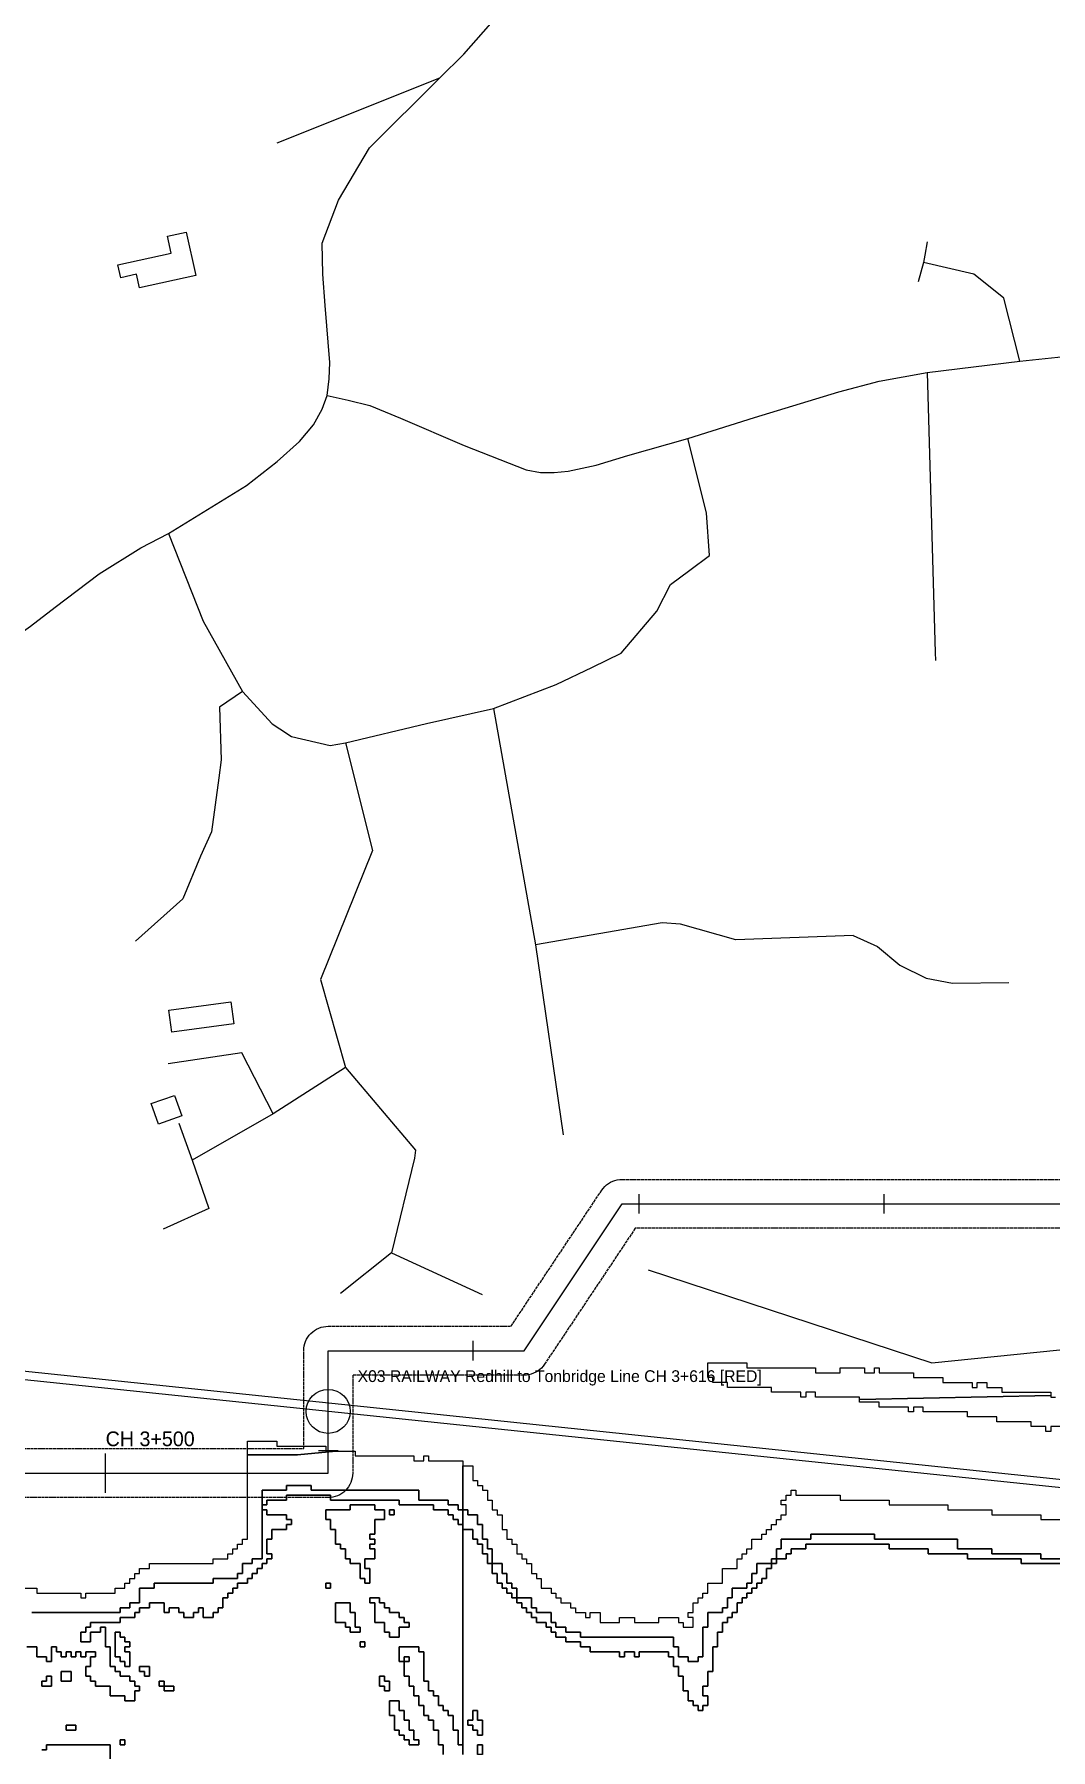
# Model space of a CAD drawing. Header units: metres. Extents: x 553506 to 563855, y 142925 to 150243.
# Drawn here: x 554825 to 555240, y 146012 to 146713 of the extents above; entities that cross this region are included whole.
import ezdxf

# ---------------------------------------------------------------- set-up
doc = ezdxf.new("R2010")
doc.units = ezdxf.units.M
doc.linetypes.add('DASHED', pattern=[1.524, 1.27, -0.254])
for name, color, linetype in [('C-BUILDINGS', 8, 'Continuous'), ('C-FLOOD_ZONE_3', 150, 'Continuous'), ('C-POWER_LINES', 6, 'Continuous'), ('C-RAILWAYS', 250, 'Continuous'), ('C-ROADS', 33, 'Continuous'), ('E-132KV-UGC-CHAINAGE', 7, 'Continuous'), ('E-132KV-UGC-CROSSINGS', 6, 'Continuous'), ('E-132KV-UGC-ROUTE', 1, 'Continuous'), ('E-132KV-UGC-SWATHE', 4, 'DASHED')]:
    doc.layers.add(name, color=color, linetype=linetype)

msp = doc.modelspace()

# ---------------------------------------------------------------- linework, layer by layer
at = {"layer": 'C-BUILDINGS'}
for points in [[(554879.3114, 146630.3346), (554887.0155, 146632.0137), (554890.8852, 146614.2899), (554867.9465, 146609.2914), (554866.7457, 146614.7976), (554860.2644, 146613.378), (554859.1279, 146618.608), (554880.8443, 146623.3248), (554879.3114, 146630.3346)], [(554881.1768, 146305.134), (554879.9628, 146314.09), (554905.2164, 146317.5), (554906.4301, 146308.5551), (554881.1768, 146305.134)], [(554885.1867, 146270.9318), (554875.6729, 146267.5622), (554872.7001, 146275.9421), (554882.2072, 146279.3003), (554885.1867, 146270.9318)]]:
    msp.add_lwpolyline(points, close=True, dxfattribs=at)
at = {"layer": 'C-FLOOD_ZONE_3'}
for points in [[(555116, 146170), (555116, 146168), (555144, 146168), (555144, 146166), (555154, 146166), (555154, 146168), (555164, 146168), (555164, 146166), (555168, 146166), (555168, 146168), (555170, 146168), (555170, 146166), (555184, 146166), (555184, 146164), (555196, 146164), (555196, 146162), (555208, 146162), (555208, 146160), (555210, 146160), (555210, 146162), (555212, 146162), (555214, 146162), (555214, 146160), (555220, 146160), (555220, 146158), (555240, 146158), (555240, 146156.7243), (555162.091, 146155.0857), (555162, 146155.0767), (555162, 146156), (555144, 146156), (555144, 146158), (555140, 146158), (555140, 146156), (555138, 146156), (555138, 146158), (555126, 146158), (555126, 146160), (555108, 146160), (555108, 146162), (555102, 146162), (555102, 146164), (555100, 146164), (555100, 146170), (555116, 146170)], [(554918, 146138), (554922, 146138), (554924, 146138), (554924, 146136), (554944, 146136), (554944, 146134), (554948.0547, 146134), (554932.4225, 146132.46), (554912, 146132.46), (554912, 146138), (554918, 146138)], [(554924, 146114.001), (554922, 146114.001), (554919.9994, 146114.0006), (554919.999, 146112.001), (554918, 146112.001), (554918, 146118), (554920, 146118), (554928, 146118), (554928, 146120), (554938, 146120), (554938, 146118), (554978, 146118), (554982, 146118), (554982, 146114), (554990, 146114), (554994, 146114), (554994, 146112), (554998, 146112), (554998, 146110), (555000, 146110), (555000, 146108), (555000, 146107.2199), (555000, 146104.001), (554998.001, 146104.001), (554998.0006, 146106.0006), (554996.001, 146106.001), (554996.0006, 146108.0006), (554994.001, 146108.001), (554994.0006, 146110.0006), (554992, 146110.001), (554988.001, 146110.001), (554988.0006, 146112.0006), (554986, 146112.001), (554974.001, 146112.001), (554974.0006, 146114.0006), (554950, 146114.001), (554946.001, 146114.001), (554946.0006, 146116.0006), (554944, 146116.001), (554940, 146116.001), (554938, 146116.001), (554934, 146116.001), (554932, 146116.001), (554927.9994, 146116.0006), (554927.999, 146114.001), (554924, 146114.001)], [(554948.0006, 146102.0006), (554948.001, 146100), (554948.001, 146098), (554948.001, 146096.001), (554950.0006, 146096.0006), (554950.001, 146094.001), (554952.0006, 146094.0006), (554952.001, 146092), (554952.001, 146090.001), (554954.0006, 146090.0006), (554954.001, 146088.001), (554956, 146088.001), (554958.0006, 146088.0006), (554958.001, 146084), (554958.001, 146082.001), (554960.0006, 146082.0006), (554960.001, 146080.001), (554961.999, 146080.001), (554961.999, 146085.999), (554959.9994, 146085.9994), (554959.9994, 146090.0006), (554962, 146090.001), (554963.999, 146090.001), (554963.999, 146093.999), (554961.9994, 146093.9994), (554961.9994, 146096.0006), (554963.999, 146096.001), (554963.999, 146097.999), (554961.9994, 146097.9994), (554961.9994, 146100.0006), (554963.999, 146100.001), (554963.9994, 146106.0006), (554967.999, 146106.001), (554967.999, 146109.999), (554963.9994, 146109.9994), (554963.999, 146111.999), (554954.001, 146111.999), (554954.0006, 146109.9994), (554948, 146109.999), (554944.001, 146109.999), (554944.001, 146106.001), (554946.0006, 146106.0006), (554946.001, 146102.001), (554948.0006, 146102.0006)], [(554952.001, 146092), (554952.0006, 146094.0006), (554950.001, 146094.001), (554950.0006, 146096.0006), (554948.001, 146096.001), (554948.001, 146098), (554948.001, 146100), (554948.0006, 146102.0006), (554946.001, 146102.001), (554946.0006, 146106.0006), (554944.001, 146106.001), (554944.001, 146109.999), (554948, 146109.999), (554954.0006, 146109.9994), (554954.001, 146111.999), (554963.999, 146111.999), (554963.9994, 146109.9994), (554967.999, 146109.999), (554967.999, 146106.001), (554963.9994, 146106.0006), (554963.999, 146100.001), (554961.9994, 146100.0006), (554961.9994, 146097.9994), (554963.999, 146097.999), (554963.999, 146096.001), (554961.9994, 146096.0006), (554961.9994, 146093.9994), (554963.999, 146093.999), (554963.999, 146090.001), (554962, 146090.001), (554959.9994, 146090.0006), (554959.9994, 146085.9994), (554961.999, 146085.999), (554961.999, 146080.001), (554960.001, 146080.001), (554960.0006, 146082.0006), (554958.001, 146082.001), (554958.001, 146084), (554958.0006, 146088.0006), (554956, 146088.001), (554954.001, 146088.001), (554954.0006, 146090.0006), (554952.001, 146090.001), (554952.001, 146092)], [(554970.001, 146109.999), (554970.001, 146108.001), (554971.999, 146108.001), (554971.999, 146109.999), (554970.001, 146109.999)], [(554970.001, 146109.999), (554971.999, 146109.999), (554971.999, 146108.001), (554970.001, 146108.001), (554970.001, 146109.999)], [(555008.001, 146094), (555008.0006, 146096.0006), (555006.001, 146096.001), (555006.0006, 146098.0006), (555004.001, 146098.001), (555004.001, 146100), (555004.0006, 146102.0006), (555002, 146102.001), (555000.001, 146102.001), (555000.0006, 146104.0006), (555000, 146107.2199), (555000, 146108), (555000, 146110), (555002, 146110), (555002, 146108), (555006, 146108), (555006, 146104), (555008, 146104), (555008, 146102), (555008, 146098), (555010, 146098), (555010, 146094), (555012, 146094), (555012, 146092), (555012.0005, 146088.0005), (555010.001, 146088.001), (555010.001, 146090), (555010.0006, 146092.0006), (555008.001, 146092.001), (555008.001, 146094)], [(555127.9995, 146090.0005), (555127.999, 146088.001), (555125.9995, 146088.0005), (555126, 146090), (555127.9995, 146090.0005)], [(555016.0006, 146080.0006), (555014.001, 146080.001), (555014.001, 146082), (555014.0006, 146084.0006), (555012.001, 146084.001), (555012.001, 146086), (555012.0005, 146088.0005), (555016, 146088), (555016, 146084), (555018, 146084), (555018, 146080), (555020, 146080), (555020, 146078), (555022, 146078), (555022.0005, 146074.0005), (555020.001, 146074.001), (555020.0006, 146076.0006), (555018.001, 146076.001), (555018.0006, 146078.0006), (555016.001, 146078.001), (555016.0006, 146080.0006)], [(555100, 146068), (555102, 146068), (555106, 146068), (555106, 146070), (555108, 146070), (555108, 146072), (555108, 146074), (555110, 146074), (555110, 146078), (555112, 146078), (555116, 146078), (555116, 146080), (555118, 146080), (555118, 146084), (555120, 146084), (555120, 146088), (555125.9995, 146088.0005), (555125.999, 146086.001), (555123.9994, 146086.0006), (555123.999, 146084), (555123.999, 146082.001), (555121.9994, 146082.0006), (555121.999, 146080.001), (555119.9994, 146080.0006), (555119.999, 146078.001), (555117.9994, 146078.0006), (555117.999, 146076.001), (555115.9994, 146076.0006), (555115.999, 146074.001), (555113.9994, 146074.0006), (555113.999, 146072.001), (555111.9994, 146072.0006), (555111.999, 146070), (555111.999, 146068.001), (555109.9994, 146068.0006), (555109.999, 146066.001), (555107.9994, 146066.0006), (555107.999, 146064.001), (555105.9994, 146064.0006), (555105.999, 146062), (555105.999, 146060.001), (555103.9994, 146060.0006), (555103.999, 146054.001), (555101.9994, 146054.0006), (555101.999, 146044.001), (555099.9994, 146044.0006), (555099.999, 146038.001), (555097.9994, 146038.0006), (555097.9994, 146033.9994), (555099.999, 146033.999), (555099.999, 146030.001), (555097.9994, 146030.0006), (555097.999, 146028.001), (555096.001, 146028.001), (555096.0006, 146030.0006), (555094.001, 146030.001), (555094.0006, 146032.0006), (555092.001, 146032.001), (555092.001, 146034), (555092.0006, 146036.0006), (555090.001, 146036.001), (555090.001, 146038), (555090.001, 146040), (555090.0006, 146042.0006), (555088.001, 146042.001), (555088.001, 146044), (555088.0006, 146046.0006), (555086.001, 146046.001), (555086.001, 146048), (555086.0006, 146050.0006), (555084.001, 146050.001), (555084.0006, 146052.0006), (555071.9994, 146052.0006), (555071.999, 146050.001), (555070.001, 146050.001), (555070.0006, 146052.0006), (555065.9994, 146052.0006), (555065.999, 146050.001), (555064.001, 146050.001), (555064.0006, 146052.0006), (555056, 146052.001), (555052.001, 146052.001), (555052.0006, 146054.0006), (555050, 146054.001), (555048.001, 146054.001), (555048.0006, 146056.0006), (555046, 146056.001), (555042.001, 146056.001), (555042.0006, 146058.0006), (555040, 146058.001), (555038.001, 146058.001), (555038.0006, 146060.0006), (555036.001, 146060.001), (555036.0006, 146062.0006), (555034.001, 146062.001), (555034.0006, 146064.0006), (555032, 146064.001), (555030.001, 146064.001), (555030.0006, 146066.0006), (555028.001, 146066.001), (555028.0006, 146068.0006), (555026.001, 146068.001), (555026.0006, 146070.0006), (555024.001, 146070.001), (555024.0006, 146072.0006), (555022.001, 146072.001), (555022.0005, 146074.0005), (555026, 146074), (555028, 146074), (555028, 146072), (555028, 146070), (555030, 146070), (555030, 146068), (555036, 146068), (555036, 146064), (555038, 146064), (555038, 146062), (555040, 146062), (555042, 146062), (555042, 146060), (555046, 146060), (555048, 146060), (555048, 146058), (555056, 146058), (555076, 146058), (555086, 146058), (555086, 146054), (555088, 146054), (555088, 146050), (555090, 146050), (555092, 146050), (555092, 146048), (555096, 146048), (555096, 146050), (555098, 146050), (555098, 146060), (555098, 146062), (555100, 146062), (555100, 146064), (555100, 146068)], [(554945.999, 146079.999), (554944.001, 146079.999), (554944.001, 146078.001), (554945.999, 146078.001), (554945.999, 146079.999)], [(554945.999, 146079.999), (554945.999, 146078.001), (554944.001, 146078.001), (554944.001, 146079.999), (554945.999, 146079.999)], [(554954.0006, 146062.0006), (554954.001, 146060.001), (554957.999, 146060.001), (554957.999, 146061.999), (554955.9994, 146061.9994), (554955.999, 146064), (554955.999, 146066), (554955.999, 146067.999), (554953.9994, 146067.9994), (554953.999, 146070), (554953.999, 146071.999), (554950, 146071.999), (554948.001, 146071.999), (554948.001, 146070), (554948.001, 146066), (554948.001, 146064.001), (554950, 146064.001), (554952.0006, 146064.0006), (554952.001, 146062.001), (554954.0006, 146062.0006)], [(554955.999, 146066), (554955.999, 146064), (554955.9994, 146061.9994), (554957.999, 146061.999), (554957.999, 146060.001), (554954.001, 146060.001), (554954.0006, 146062.0006), (554952.001, 146062.001), (554952.0006, 146064.0006), (554950, 146064.001), (554948.001, 146064.001), (554948.001, 146066), (554948.001, 146070), (554948.001, 146071.999), (554950, 146071.999), (554953.999, 146071.999), (554953.999, 146070), (554953.9994, 146067.9994), (554955.999, 146067.999), (554955.999, 146066)], [(554964.001, 146068), (554964.001, 146066), (554964.001, 146064.001), (554966, 146064.001), (554968.0006, 146064.0006), (554968.001, 146062), (554968.001, 146060.001), (554970.0006, 146060.0006), (554970.001, 146058.001), (554972, 146058.001), (554973.999, 146058.001), (554973.9994, 146062.0006), (554977.999, 146062.001), (554977.999, 146063.999), (554975.9994, 146063.9994), (554975.999, 146065.999), (554973.9994, 146065.9994), (554973.999, 146067.999), (554972, 146067.999), (554969.9994, 146067.9994), (554969.999, 146069.999), (554967.9994, 146069.9994), (554967.999, 146071.999), (554965.9994, 146071.9994), (554965.999, 146073.999), (554962.001, 146073.999), (554962.001, 146072.001), (554964.0006, 146072.0006), (554964.001, 146070), (554964.001, 146068)], [(554967.9994, 146069.9994), (554969.999, 146069.999), (554969.9994, 146067.9994), (554972, 146067.999), (554973.999, 146067.999), (554973.9994, 146065.9994), (554975.999, 146065.999), (554975.9994, 146063.9994), (554977.999, 146063.999), (554977.999, 146062.001), (554973.9994, 146062.0006), (554973.999, 146058.001), (554972, 146058.001), (554970.001, 146058.001), (554970.0006, 146060.0006), (554968.001, 146060.001), (554968.001, 146062), (554968.0006, 146064.0006), (554966, 146064.001), (554964.001, 146064.001), (554964.001, 146066), (554964.001, 146068), (554964.001, 146070), (554964.0006, 146072.0006), (554962.001, 146072.001), (554962.001, 146073.999), (554965.999, 146073.999), (554965.9994, 146071.9994), (554967.999, 146071.999), (554967.9994, 146069.9994)], [(554862.0006, 146048.0006), (554862.001, 146046.001), (554863.999, 146046.001), (554863.999, 146051.999), (554861.9994, 146051.9994), (554861.9994, 146054.0006), (554863.999, 146054.001), (554863.999, 146055.999), (554861.9994, 146055.9994), (554861.999, 146057.999), (554859.9994, 146057.9994), (554859.999, 146059.999), (554858.001, 146059.999), (554858.001, 146050.001), (554860.0006, 146050.0006), (554860.001, 146048.001), (554862.0006, 146048.0006)], [(554858.001, 146059.999), (554859.999, 146059.999), (554859.9994, 146057.9994), (554861.999, 146057.999), (554861.9994, 146055.9994), (554863.999, 146055.999), (554863.999, 146054.001), (554861.9994, 146054.0006), (554861.9994, 146051.9994), (554863.999, 146051.999), (554863.999, 146046.001), (554862.001, 146046.001), (554862.0006, 146048.0006), (554860.001, 146048.001), (554860.0006, 146050.0006), (554858.001, 146050.001), (554858.001, 146059.999)], [(554959.999, 146054.001), (554959.999, 146055.999), (554958.001, 146055.999), (554958.001, 146054.001), (554959.999, 146054.001)], [(554958.001, 146054.001), (554958.001, 146055.999), (554959.999, 146055.999), (554959.999, 146054.001), (554958.001, 146054.001)], [(554975.9994, 146050.0006), (554978.0006, 146050.0006), (554978.0006, 146047.9994), (554976, 146048), (554975.9994, 146050.0006)], [(554978.0006, 146047.9994), (554978.0006, 146050.0006), (554975.9994, 146050.0006), (554976, 146048), (554978.0006, 146047.9994)], [(554830.001, 146041.999), (554830.0006, 146039.9994), (554828.001, 146039.999), (554828.001, 146038.001), (554831.999, 146038.001), (554831.999, 146041.999), (554830.001, 146041.999)], [(554831.999, 146041.999), (554831.999, 146038.001), (554828.001, 146038.001), (554828.001, 146039.999), (554830.0006, 146039.9994), (554830.001, 146041.999), (554831.999, 146041.999)], [(554839.999, 146040.001), (554839.999, 146043.999), (554836.001, 146043.999), (554836.001, 146040.001), (554839.999, 146040.001)], [(554839.999, 146040.001), (554836.001, 146040.001), (554836.001, 146043.999), (554839.999, 146043.999), (554839.999, 146040.001)], [(554871.999, 146042.001), (554871.999, 146044), (554871.999, 146045.999), (554868.001, 146045.999), (554868.001, 146044.001), (554870.0006, 146044.0006), (554870.001, 146042.001), (554871.999, 146042.001)], [(554868.001, 146045.999), (554871.999, 146045.999), (554871.999, 146044), (554871.999, 146042.001), (554870.001, 146042.001), (554870.0006, 146044.0006), (554868.001, 146044.001), (554868.001, 146045.999)], [(554966.001, 146041.999), (554966.001, 146038.001), (554968.0006, 146038.0006), (554968.001, 146036.001), (554969.999, 146036.001), (554969.999, 146039.999), (554967.9994, 146039.9994), (554967.999, 146041.999), (554966.001, 146041.999)], [(554969.999, 146036.001), (554968.001, 146036.001), (554968.0006, 146038.0006), (554966.001, 146038.001), (554966.001, 146041.999), (554967.999, 146041.999), (554967.9994, 146039.9994), (554969.999, 146039.999), (554969.999, 146036.001)], [(554876.001, 146038.001), (554878, 146038), (554877.999, 146039.999), (554876.001, 146039.999), (554876.001, 146038.001)], [(554876.001, 146038.001), (554876.001, 146039.999), (554877.999, 146039.999), (554878, 146038), (554876.001, 146038.001)], [(554878.001, 146036.001), (554880, 146036.001), (554881.999, 146036.001), (554881.999, 146037.999), (554878, 146038), (554878.001, 146036.001)], [(554880, 146036.001), (554878.001, 146036.001), (554878, 146038), (554881.999, 146037.999), (554881.999, 146036.001), (554880, 146036.001)], [(554979.999, 146019.999), (554977.9994, 146019.9994), (554977.999, 146022), (554977.999, 146023.999), (554975.9994, 146023.9994), (554975.999, 146026), (554975.999, 146027.999), (554973.9994, 146027.9994), (554973.999, 146030), (554973.999, 146031.999), (554972, 146031.999), (554970.001, 146031.999), (554970.001, 146026.001), (554972.0006, 146026.0006), (554972.001, 146020.001), (554974.0006, 146020.0006), (554974.001, 146018.001), (554976.0006, 146018.0006), (554976.001, 146016.001), (554978.0006, 146016.0006), (554978.001, 146014.001), (554980, 146014.001), (554981.999, 146014.001), (554981.999, 146015.999), (554979.9994, 146015.9994), (554979.999, 146018), (554979.999, 146019.999)], [(554977.999, 146022), (554977.9994, 146019.9994), (554979.999, 146019.999), (554979.999, 146018), (554979.9994, 146015.9994), (554981.999, 146015.999), (554981.999, 146014.001), (554980, 146014.001), (554978.001, 146014.001), (554978.0006, 146016.0006), (554976.001, 146016.001), (554976.0006, 146018.0006), (554974.001, 146018.001), (554974.0006, 146020.0006), (554972.001, 146020.001), (554972.0006, 146026.0006), (554970.001, 146026.001), (554970.001, 146031.999), (554972, 146031.999), (554973.999, 146031.999), (554973.999, 146030), (554973.9994, 146027.9994), (554975.999, 146027.999), (554975.999, 146026), (554975.9994, 146023.9994), (554977.999, 146023.999), (554977.999, 146022)], [(555006.0006, 146020.0006), (555006.001, 146018.001), (555007.999, 146018.001), (555007.999, 146023.999), (555005.9994, 146023.9994), (555005.999, 146027.999), (555004.001, 146027.999), (555004.0006, 146023.9994), (555002.001, 146023.999), (555002.001, 146022.001), (555004.0006, 146022.0006), (555004.001, 146020.001), (555006.0006, 146020.0006)], [(555005.999, 146027.999), (555005.9994, 146023.9994), (555007.999, 146023.999), (555007.999, 146018.001), (555006.001, 146018.001), (555006.0006, 146020.0006), (555004.001, 146020.001), (555004.0006, 146022.0006), (555002.001, 146022.001), (555002.001, 146023.999), (555004.0006, 146023.9994), (555004.001, 146027.999), (555005.999, 146027.999)], [(554841.999, 146021.999), (554838.001, 146021.999), (554838.001, 146020.001), (554841.999, 146020.001), (554841.999, 146021.999)], [(554841.999, 146021.999), (554841.999, 146020.001), (554838.001, 146020.001), (554838.001, 146021.999), (554841.999, 146021.999)], [(554860.001, 146015.999), (554860.001, 146014.001), (554861.999, 146014.001), (554861.999, 146015.999), (554860.001, 146015.999)], [(554861.999, 146015.999), (554861.999, 146014.001), (554860.001, 146014.001), (554860.001, 146015.999), (554861.999, 146015.999)], [(555006, 146010), (555006.001, 146013.999), (555007.999, 146013.999), (555008, 146010), (555006, 146010)]]:
    msp.add_lwpolyline(points, close=True, dxfattribs=at)
for points in [[(555244, 146144), (555240, 146144), (555240, 146142), (555238, 146142), (555238, 146144), (555232, 146144), (555232, 146146), (555218, 146146), (555218, 146148), (555206, 146148), (555206, 146150), (555188, 146150), (555188, 146152), (555184, 146152), (555184, 146150), (555182, 146150), (555182, 146152), (555170, 146152), (555170, 146154), (555162, 146154), (555162, 146155.0767), (555162.091, 146155.0857), (555240, 146156.7243), (555240, 146156), (555242, 146156)], [(554814, 146078), (554826, 146078), (554826, 146076), (554830, 146076), (554832, 146076), (554844, 146076), (554844, 146074), (554846, 146074), (554846, 146076), (554858, 146076), (554858, 146078), (554860, 146078), (554862, 146078), (554862, 146080), (554864, 146080), (554864, 146082), (554866, 146082), (554866, 146084), (554868, 146084), (554868, 146086), (554872, 146086), (554872, 146088), (554898, 146088), (554898, 146090), (554904, 146090), (554904, 146092), (554906, 146092), (554906, 146094), (554908, 146094), (554908, 146096), (554910, 146096), (554910, 146098), (554912, 146098), (554912, 146132.46), (554932.4225, 146132.46), (554948.0547, 146134), (554956, 146134), (554956, 146132), (554980, 146132), (554980, 146130), (554984, 146130), (554984, 146132), (554986, 146132), (554986, 146130), (555000, 146130), (555000, 146128), (555000, 146125.6555), (555000, 146113.8142), (555000, 146110), (554998, 146110), (554998, 146112), (554994, 146112), (554994, 146114), (554990, 146114), (554982, 146114), (554982, 146118), (554978, 146118), (554938, 146118), (554938, 146120), (554928, 146120), (554928, 146118), (554920, 146118), (554918, 146118), (554917.9994, 146112.0006), (554917.9994, 146109.9994), (554918, 146090), (554914, 146090), (554914, 146088), (554912, 146088), (554910, 146088), (554910, 146084), (554908, 146084), (554908, 146082), (554904, 146082), (554898, 146082), (554898, 146080), (554878, 146080), (554874, 146080), (554874, 146078), (554870, 146078), (554868, 146078), (554868, 146074), (554868, 146072), (554864, 146072), (554864, 146070), (554862, 146070), (554860, 146070), (554860, 146068), (554824, 146068)], [(555248, 146090), (555236, 146090), (555236, 146092), (555228, 146092), (555216, 146092), (555216, 146094), (555208, 146094), (555202, 146094), (555202, 146098), (555192, 146098), (555168, 146098), (555168, 146100), (555142, 146100), (555142, 146098), (555132, 146098), (555130, 146098), (555130, 146094), (555128, 146094), (555128, 146092), (555127.9994, 146090.0006), (555126, 146090), (555125.9994, 146088.0006), (555120, 146088), (555120, 146084), (555118, 146084), (555118, 146080), (555116, 146080), (555116, 146078), (555112, 146078), (555110, 146078), (555110, 146074), (555108, 146074), (555108, 146072), (555108, 146070), (555106, 146070), (555106, 146068), (555102, 146068), (555100, 146068), (555100, 146064), (555100, 146062), (555098, 146062), (555098, 146060), (555098, 146050), (555096, 146050), (555096, 146048), (555092, 146048), (555092, 146050), (555090, 146050), (555088, 146050), (555088, 146054), (555086, 146054), (555086, 146058), (555076, 146058), (555056, 146058), (555048, 146058), (555048, 146060), (555046, 146060), (555042, 146060), (555042, 146062), (555040, 146062), (555038, 146062), (555038, 146064), (555036, 146064), (555036, 146068), (555030, 146068), (555030, 146070), (555028, 146070), (555028, 146072), (555028, 146074), (555026, 146074), (555022.0006, 146074.0006), (555022, 146078), (555020, 146078), (555020, 146080), (555018, 146080), (555018, 146084), (555016, 146084), (555016, 146088), (555012.0006, 146088.0006), (555012, 146092), (555012, 146094), (555010, 146094), (555010, 146098), (555008, 146098), (555008, 146102), (555008, 146104), (555006, 146104), (555006, 146108), (555002, 146108), (555002, 146110), (555000, 146110), (555000, 146113.8142), (555000, 146125.6555), (555000, 146128), (555004, 146128), (555004, 146122), (555006, 146122), (555006, 146120), (555008, 146120), (555008, 146118), (555010, 146118), (555010, 146114), (555012, 146114), (555012, 146110), (555014, 146110), (555014, 146108), (555016, 146108), (555016, 146102), (555018, 146102), (555018, 146098), (555020, 146098), (555020, 146096), (555022, 146096), (555022, 146092), (555024, 146092), (555024, 146090), (555026, 146090), (555026, 146088), (555028, 146088), (555028, 146084), (555030, 146084), (555030, 146082), (555032, 146082), (555032, 146078), (555036, 146078), (555036, 146076), (555038, 146076), (555038, 146074), (555040, 146074), (555040, 146072), (555044, 146072), (555044, 146072), (555044, 146070), (555046, 146070), (555046, 146068), (555050, 146068), (555050, 146066), (555052, 146066), (555052, 146068), (555056, 146068), (555056, 146064), (555064, 146064), (555064, 146066), (555070, 146066), (555070, 146064), (555080, 146064), (555080, 146066), (555088, 146066), (555088, 146064), (555090, 146064), (555090, 146062), (555094, 146062), (555094, 146066), (555092, 146066), (555092, 146068), (555094, 146068), (555094, 146072), (555096, 146072), (555096, 146074), (555098, 146074), (555098, 146076), (555100, 146076), (555100, 146078), (555100, 146080), (555104, 146080), (555106, 146080), (555106, 146084), (555106, 146086), (555110, 146086), (555112, 146086), (555112, 146090), (555114, 146090), (555114, 146092), (555116, 146092), (555116, 146094), (555118, 146094), (555118, 146096), (555118, 146098), (555120, 146098), (555122, 146098), (555122, 146100), (555124, 146100), (555124, 146102), (555126, 146102), (555126, 146104), (555128, 146104), (555128, 146106), (555130, 146106), (555130, 146108), (555132, 146108), (555132, 146112), (555130, 146112), (555130, 146114), (555132, 146114), (555132, 146116), (555134, 146116), (555134, 146118), (555136, 146118), (555136, 146116), (555148, 146116), (555152, 146116), (555154, 146116), (555154, 146114), (555174, 146114), (555174, 146112), (555192, 146112), (555198, 146112), (555198, 146110), (555216, 146110), (555216, 146108), (555236, 146108), (555236, 146106), (555254, 146106)], [(554822, 146054), (554826.0006, 146054.0006), (554826.001, 146050.001), (554830.0006, 146050.0006), (554830.001, 146048.001), (554831.999, 146048.001), (554831.9994, 146054.0006), (554834.0006, 146054.0006), (554834.001, 146052.001), (554836.0006, 146052.0006), (554836.001, 146050.001), (554837.999, 146050.001), (554837.9994, 146052.0006), (554840.0006, 146052.0006), (554840.001, 146050.001), (554841.999, 146050.001), (554841.9994, 146052.0006), (554844.0006, 146052.0006), (554844.001, 146050.001), (554845.999, 146050.001), (554845.9994, 146052.0006), (554850.0006, 146052.0006), (554850.0006, 146049.9994), (554848.001, 146049.999), (554848.0006, 146045.9994), (554846.001, 146045.999), (554846.001, 146042.001), (554848.0006, 146042.0006), (554848.001, 146040.001), (554850.0006, 146040.0006), (554850.001, 146038.001), (554856.0006, 146038.0006), (554856.001, 146034.001), (554858, 146034.001), (554862.0006, 146034.0006), (554862.001, 146032.001), (554865.999, 146032.001), (554865.9994, 146036.0006), (554867.999, 146036.001), (554867.999, 146037.999), (554865.9994, 146037.9994), (554865.999, 146039.999), (554863.9994, 146039.9994), (554863.999, 146041.999), (554859.9994, 146041.9994), (554859.999, 146043.999), (554857.9994, 146043.9994), (554857.999, 146045.999), (554855.9994, 146045.9994), (554855.999, 146053.999), (554853.9994, 146053.9994), (554853.999, 146061.999), (554852.001, 146061.999), (554852.0006, 146059.9994), (554848.001, 146059.999), (554848.0006, 146055.9994), (554843.9994, 146055.9994), (554843.9994, 146060.0006), (554845.999, 146060.001), (554845.9994, 146062.0006), (554847.999, 146062.001), (554847.9994, 146064.0006), (554859.999, 146064.001), (554859.9994, 146066.0006), (554865.999, 146066.001), (554865.9994, 146068.0006), (554867.999, 146068.001), (554867.9994, 146070.0006), (554871.999, 146070.001), (554871.9994, 146072.0006), (554878.0006, 146072.0006), (554878.001, 146068.001), (554879.999, 146068.001), (554879.9994, 146070.0006), (554884.0006, 146070.0006), (554884.001, 146068.001), (554886.0006, 146068.0006), (554886.001, 146066.001), (554889.999, 146066.001), (554889.9994, 146068.0006), (554891.999, 146068.001), (554891.9994, 146070.0006), (554894.0006, 146070.0006), (554894.001, 146066.001), (554897.999, 146066.001), (554897.9994, 146068.0006), (554899.999, 146068.001), (554899.9994, 146070.0006), (554901.999, 146070.001), (554901.9994, 146074.0006), (554903.999, 146074.001), (554903.9994, 146076.0006), (554905.999, 146076.001), (554905.9994, 146078.0006), (554907.999, 146078.001), (554907.9994, 146080.0006), (554911.999, 146080.001), (554911.9994, 146082.0006), (554913.999, 146082.001), (554913.9994, 146084.0006), (554915.999, 146084.001), (554915.9994, 146086.0006), (554917.999, 146086.001), (554917.9994, 146088.0006), (554919.999, 146088.001), (554919.9994, 146090.0006), (554921.999, 146090.001), (554921.999, 146091.999), (554919.9994, 146091.9994), (554919.9994, 146098.0006), (554921.999, 146098.001), (554921.999, 146100), (554921.9994, 146102.0006), (554927.999, 146102.001), (554927.9994, 146104.0006), (554929.999, 146104.001), (554929.999, 146105.999), (554927.9994, 146105.9994), (554927.999, 146107.999), (554926, 146107.999), (554924, 146107.999), (554922, 146107.999), (554919.9994, 146107.9994), (554919.999, 146109.999), (554918, 146109.999), (554918, 146112.0005), (554919.999, 146112.001), (554919.9994, 146114.0006), (554922, 146114.001), (554924, 146114.001), (554927.999, 146114.001), (554927.9994, 146116.0006), (554932, 146116.001), (554934, 146116.001), (554938, 146116.001), (554940, 146116.001), (554944, 146116.001), (554946.0006, 146116.0006), (554946.001, 146114.001), (554950, 146114.001), (554974.0006, 146114.0006), (554974.001, 146112.001), (554986, 146112.001), (554988.0006, 146112.0006), (554988.001, 146110.001), (554992, 146110.001), (554994.0006, 146110.0006), (554994.001, 146108.001), (554996.0006, 146108.0006), (554996.001, 146106.001), (554998.0006, 146106.0006), (554998.001, 146104.001), (555000, 146104.001), (555000, 146102.001), (555000, 146085.999), (554999.9992, 146013.999), (554997.9994, 146013.9994), (554997.999, 146019.999), (554995.9994, 146019.9994), (554995.999, 146025.999), (554993.9994, 146025.9994), (554993.999, 146027.999), (554991.9994, 146027.9994), (554991.999, 146029.999), (554989.9994, 146029.9994), (554989.999, 146033.999), (554987.9994, 146033.9994), (554987.999, 146035.999), (554985.9994, 146035.9994), (554985.999, 146039.999), (554983.9994, 146039.9994), (554983.999, 146051.999), (554981.9994, 146051.9994), (554981.999, 146053.999), (554974.001, 146053.999), (554974.001, 146050), (554974.001, 146048.001), (554976, 146048), (554976.001, 146046), (554976.001, 146044), (554976.001, 146042.001), (554978.0006, 146042.0006), (554978.001, 146040), (554978.001, 146038.001), (554980.0006, 146038.0006), (554980.001, 146036), (554980.001, 146034.001), (554982.0006, 146034.0006), (554982.001, 146032), (554982.001, 146030.001), (554984.0006, 146030.0006), (554984.001, 146028), (554984.001, 146026.001), (554986.0006, 146026.0006), (554986.001, 146024.001), (554988.0006, 146024.0006), (554988.001, 146022), (554988.001, 146020.001), (554990.0006, 146020.0006), (554990.001, 146018), (554990.001, 146016), (554990.001, 146014.001), (554992.0006, 146014.0006), (554992.001, 146012), (554992.001, 146010.001)], [(554824, 146068), (554860, 146068), (554860, 146070), (554862, 146070), (554864, 146070), (554864, 146072), (554868, 146072), (554868, 146074), (554868, 146078), (554870, 146078), (554874, 146078), (554874, 146080), (554878, 146080), (554898, 146080), (554898, 146082), (554904, 146082), (554908, 146082), (554908, 146084), (554910, 146084), (554910, 146088), (554912, 146088), (554914, 146088), (554914, 146090), (554918, 146090), (554918, 146109.999), (554919.999, 146109.999), (554919.9994, 146107.9994), (554922, 146107.999), (554924, 146107.999), (554926, 146107.999), (554927.999, 146107.999), (554927.9994, 146105.9994), (554929.999, 146105.999), (554929.999, 146104.001), (554927.9994, 146104.0006), (554927.999, 146102.001), (554921.9994, 146102.0006), (554921.999, 146100), (554921.999, 146098.001), (554919.9994, 146098.0006), (554919.9994, 146091.9994), (554921.999, 146091.999), (554921.999, 146090.001), (554919.9994, 146090.0006), (554919.999, 146088.001), (554917.9994, 146088.0006), (554917.999, 146086.001), (554915.9994, 146086.0006), (554915.999, 146084.001), (554913.9994, 146084.0006), (554913.999, 146082.001), (554911.9994, 146082.0006), (554911.999, 146080.001), (554907.9994, 146080.0006), (554907.999, 146078.001), (554905.9994, 146078.0006), (554905.999, 146076.001), (554903.9994, 146076.0006), (554903.999, 146074.001), (554901.9994, 146074.0006), (554901.999, 146070.001), (554899.9994, 146070.0006), (554899.999, 146068.001), (554897.9994, 146068.0006), (554897.999, 146066.001), (554894.001, 146066.001), (554894.0006, 146070.0006), (554891.9994, 146070.0006), (554891.999, 146068.001), (554889.9994, 146068.0006), (554889.999, 146066.001), (554886.001, 146066.001), (554886.0006, 146068.0006), (554884.001, 146068.001), (554884.0006, 146070.0006), (554879.9994, 146070.0006), (554879.999, 146068.001), (554878.001, 146068.001), (554878.0006, 146072.0006), (554871.9994, 146072.0006), (554871.999, 146070.001), (554867.9994, 146070.0006), (554867.999, 146068.001), (554865.9994, 146068.0006), (554865.999, 146066.001), (554859.9994, 146066.0006), (554859.999, 146064.001), (554847.9994, 146064.0006), (554847.999, 146062.001), (554845.9994, 146062.0006), (554845.999, 146060.001), (554843.9994, 146060.0006), (554843.9994, 146055.9994), (554848.0006, 146055.9994), (554848.001, 146059.999), (554852.0006, 146059.9994), (554852.001, 146061.999), (554853.999, 146061.999), (554853.9994, 146053.9994), (554855.999, 146053.999), (554855.9994, 146045.9994), (554857.999, 146045.999), (554857.9994, 146043.9994), (554859.999, 146043.999), (554859.9994, 146041.9994), (554863.999, 146041.999), (554863.9994, 146039.9994), (554865.999, 146039.999), (554865.9994, 146037.9994), (554867.999, 146037.999), (554867.999, 146036.001), (554865.9994, 146036.0006), (554865.999, 146032.001), (554862.001, 146032.001), (554862.0006, 146034.0006), (554858, 146034.001), (554856.001, 146034.001), (554856.0006, 146038.0006), (554850.001, 146038.001), (554850.0006, 146040.0006), (554848.001, 146040.001), (554848.0006, 146042.0006), (554846.001, 146042.001), (554846.001, 146045.999), (554848.0006, 146045.9994), (554848.001, 146049.999), (554850.0006, 146049.9994), (554850.0006, 146052.0006), (554845.9994, 146052.0006), (554845.999, 146050.001), (554844.001, 146050.001), (554844.0006, 146052.0006), (554841.9994, 146052.0006), (554841.999, 146050.001), (554840.001, 146050.001), (554840.0006, 146052.0006), (554837.9994, 146052.0006), (554837.999, 146050.001), (554836.001, 146050.001), (554836.0006, 146052.0006), (554834.001, 146052.001), (554834.0006, 146054.0006), (554831.9994, 146054.0006), (554831.999, 146048.001), (554830.001, 146048.001), (554830.0006, 146050.0006), (554826.001, 146050.001), (554826.0006, 146054.0006), (554822, 146054)], [(555000, 146009.999), (555000, 146085.999), (555000.0005, 146102.001), (555002, 146102.001), (555004.0006, 146102.0006), (555004.001, 146100), (555004.001, 146098.001), (555006.0006, 146098.0006), (555006.001, 146096.001), (555008.0006, 146096.0006), (555008.001, 146094), (555008.001, 146092.001), (555010.0006, 146092.0006), (555010.001, 146090), (555010.001, 146088.001), (555012.0003, 146088.0003), (555012.001, 146086), (555012.001, 146084.001), (555014.0006, 146084.0006), (555014.001, 146082), (555014.001, 146080.001), (555016.0006, 146080.0006), (555016.001, 146078.001), (555018.0006, 146078.0006), (555018.001, 146076.001), (555020.0006, 146076.0006), (555020.001, 146074.001), (555022.0003, 146074.0003), (555022.001, 146072.001), (555024.0006, 146072.0006), (555024.001, 146070.001), (555026.0006, 146070.0006), (555026.001, 146068.001), (555028.0006, 146068.0006), (555028.001, 146066.001), (555030.0006, 146066.0006), (555030.001, 146064.001), (555032, 146064.001), (555034.0006, 146064.0006), (555034.001, 146062.001), (555036.0006, 146062.0006), (555036.001, 146060.001), (555038.0006, 146060.0006), (555038.001, 146058.001), (555040, 146058.001), (555042.0006, 146058.0006), (555042.001, 146056.001), (555046, 146056.001), (555048.0006, 146056.0006), (555048.001, 146054.001), (555050, 146054.001), (555052.0006, 146054.0006), (555052.001, 146052.001), (555056, 146052.001), (555064.0006, 146052.0006), (555064.001, 146050.001), (555065.999, 146050.001), (555065.9994, 146052.0006), (555070.0006, 146052.0006), (555070.001, 146050.001), (555071.999, 146050.001), (555071.9994, 146052.0006), (555084.0006, 146052.0006), (555084.001, 146050.001), (555086.0006, 146050.0006), (555086.001, 146048), (555086.001, 146046.001), (555088.0006, 146046.0006), (555088.001, 146044), (555088.001, 146042.001), (555090.0006, 146042.0006), (555090.001, 146040), (555090.001, 146038), (555090.001, 146036.001), (555092.0006, 146036.0006), (555092.001, 146034), (555092.001, 146032.001), (555094.0006, 146032.0006), (555094.001, 146030.001), (555096.0006, 146030.0006), (555096.001, 146028.001), (555097.999, 146028.001), (555097.9994, 146030.0006), (555099.999, 146030.001), (555099.999, 146033.999), (555097.9994, 146033.9994), (555097.9994, 146038.0006), (555099.999, 146038.001), (555099.9994, 146044.0006), (555101.999, 146044.001), (555101.9994, 146054.0006), (555103.999, 146054.001), (555103.9994, 146060.0006), (555105.999, 146060.001), (555105.999, 146062), (555105.9994, 146064.0006), (555107.999, 146064.001), (555107.9994, 146066.0006), (555109.999, 146066.001), (555109.9994, 146068.0006), (555111.999, 146068.001), (555111.999, 146070), (555111.9994, 146072.0006), (555113.999, 146072.001), (555113.9994, 146074.0006), (555115.999, 146074.001), (555115.9994, 146076.0006), (555117.999, 146076.001), (555117.9994, 146078.0006), (555119.999, 146078.001), (555119.9994, 146080.0006), (555121.999, 146080.001), (555121.9994, 146082.0006), (555123.999, 146082.001), (555123.999, 146084), (555123.9994, 146086.0006), (555125.999, 146086.001), (555125.9997, 146088.0003), (555127.999, 146088.001), (555127.9997, 146090.0003), (555130, 146090.001), (555131.999, 146090.001), (555131.9994, 146092.0006), (555133.999, 146092.001), (555133.9994, 146094.0006), (555138, 146094.001), (555139.999, 146094.001), (555139.9994, 146096.0006), (555144, 146096.001), (555152, 146096.001), (555156, 146096.001), (555166, 146096.001), (555174.0006, 146096.0006), (555174.001, 146094.001), (555176, 146094.001), (555190.0006, 146094.0006), (555190.001, 146092.001), (555198, 146092.001), (555206.0006, 146092.0006), (555206.001, 146090.001), (555218, 146090.001), (555228.0006, 146090.0006), (555228.001, 146088.001), (555236, 146088.001), (555244.0006, 146088.0006)], [(555244.0006, 146088.0006), (555236, 146088.001), (555228.001, 146088.001), (555228.0006, 146090.0006), (555218, 146090.001), (555206.001, 146090.001), (555206.0006, 146092.0006), (555198, 146092.001), (555190.001, 146092.001), (555190.0006, 146094.0006), (555176, 146094.001), (555174.001, 146094.001), (555174.0006, 146096.0006), (555166, 146096.001), (555156, 146096.001), (555152, 146096.001), (555144, 146096.001), (555139.9994, 146096.0006), (555139.999, 146094.001), (555138, 146094.001), (555133.9994, 146094.0006), (555133.999, 146092.001), (555131.9994, 146092.0006), (555131.999, 146090.001), (555130, 146090.001), (555127.9995, 146090.0005), (555128, 146092), (555128, 146094), (555130, 146094), (555130, 146098), (555132, 146098), (555142, 146098), (555142, 146100), (555168, 146100), (555168, 146098), (555192, 146098), (555202, 146098), (555202, 146094), (555208, 146094), (555216, 146094), (555216, 146092), (555228, 146092), (555236, 146092), (555236, 146090), (555248, 146090)], [(554992.001, 146010.001), (554992.001, 146012), (554992.0006, 146014.0006), (554990.001, 146014.001), (554990.001, 146016), (554990.001, 146018), (554990.0006, 146020.0006), (554988.001, 146020.001), (554988.001, 146022), (554988.0006, 146024.0006), (554986.001, 146024.001), (554986.0006, 146026.0006), (554984.001, 146026.001), (554984.001, 146028), (554984.001, 146028), (554984.0006, 146030.0006), (554982.001, 146030.001), (554982.001, 146032), (554982.0006, 146034.0006), (554980.001, 146034.001), (554980.001, 146036), (554980.0006, 146038.0006), (554978.001, 146038.001), (554978.001, 146040), (554978.0006, 146042.0006), (554976.001, 146042.001), (554976.001, 146044), (554976.001, 146046), (554976, 146048), (554974.001, 146048.001), (554974.001, 146050), (554974.001, 146053.999), (554981.999, 146053.999), (554981.9994, 146051.9994), (554983.999, 146051.999), (554983.9994, 146039.9994), (554985.999, 146039.999), (554985.9994, 146035.9994), (554987.999, 146035.999), (554987.9994, 146033.9994), (554989.999, 146033.999), (554989.9994, 146029.9994), (554991.999, 146029.999), (554991.9994, 146027.9994), (554993.999, 146027.999), (554993.9994, 146025.9994), (554995.999, 146025.999), (554995.9994, 146019.9994), (554997.999, 146019.999), (554997.9994, 146013.9994), (554999.999, 146013.999), (554999.9994, 146009.9994)], [(554855.999, 146006.001), (554855.999, 146013.999), (554850, 146013.999), (554848, 146013.999), (554840, 146013.999), (554830.001, 146013.999), (554830.0006, 146011.9994), (554828, 146011.999)], [(554828, 146011.999), (554830.0006, 146011.9994), (554830.001, 146013.999), (554840, 146013.999), (554848, 146013.999), (554850, 146013.999), (554855.999, 146013.999), (554855.999, 146006.001)], [(555008, 146010), (555007.999, 146013.999), (555006.001, 146013.999), (555006, 146010)]]:
    msp.add_lwpolyline(points, dxfattribs=at)
at = {"layer": 'C-POWER_LINES'}
msp.add_lwpolyline([(555075.593, 146208.106), (555191.4453, 146169.9793), (555312.0553, 146182.2818)], dxfattribs=at)
at = {"layer": 'C-RAILWAYS'}
for points in [[(553775.0397, 146274.3592), (554523.9415, 146197.5204), (554537.4381, 146196.1233), (554666.4276, 146182.7979), (555980.6598, 146045.4508)], [(555980.1973, 146042.2537), (554607.8812, 146185.3655), (554588.6379, 146187.402), (554536.4159, 146192.9095), (554523.0174, 146194.2985), (553773.885, 146271.132)]]:
    msp.add_lwpolyline(points, dxfattribs=at)
at = {"layer": 'C-ROADS'}
for points in [[(554944.6206, 146565.2044), (554945.3874, 146572.0054), (554945.645, 146578.7687), (554943.8191, 146601.9852), (554942.8579, 146614.8441), (554942.5542, 146627.4668), (554949.2268, 146645.0299), (554961.8118, 146666.4107), (554990.474, 146694.9207), (555000.3379, 146704.7339), (555027.4748, 146735.5798), (555032.6263, 146741.4335), (555057.0851, 146764.8534), (555081.6578, 146801.6321), (555093.4563, 146820.7748), (555108.1943, 146855.1088), (555120.5309, 146887.4561), (555125.0622, 146902.4953), (555133.3183, 146943.7677), (555138.9899, 146975.2238), (555147.971, 147023.2737), (555161.8315, 147100.5189)], [(554990.474, 146694.9207), (554923.9747, 146668.2969)], [(555189.5977, 146628.0111), (555188.6065, 146622.6279), (555188.0482, 146619.5839), (555185.8867, 146611.7391)], [(555227.3605, 146579.3031), (555220.8987, 146605.0172), (555211.9206, 146612.1804), (555208.6034, 146614.8181), (555188.0482, 146619.5839)], [(554944.6206, 146565.2044), (554953.1812, 146563.2923), (554961.9775, 146561.2204), (554974.5198, 146555.9672), (555000.4777, 146544.7972), (555025.8599, 146534.8676), (555031.6525, 146533.8515), (555037.3274, 146533.7222), (555042.9859, 146534.3715), (555054.3733, 146536.8075), (555067.3456, 146540.7159), (555091.8325, 146547.7097), (555119.0889, 146556.3119), (555153.5561, 146566.7124), (555169.9831, 146571.0704), (555189.5613, 146574.5776), (555227.3605, 146579.3031), (555266.2088, 146583.326)], [(555189.5613, 146574.5776), (555192.881, 146460.2672), (555192.9581, 146457.0198)], [(554629.1464, 146399.6559), (554644.8451, 146401.0521), (554669.2678, 146405.5711), (554686.571, 146408.9522), (554708.7387, 146414.9728), (554731.7998, 146423.3688), (554783.1291, 146448.1306), (554810.7303, 146462.028), (554823.4593, 146471.0034), (554833.5454, 146478.8085), (554851.4586, 146492.3364), (554868.5157, 146502.9448), (554879.8256, 146508.8838), (554911.6031, 146528.5057), (554924.2248, 146538.2461), (554933.2636, 146546.4539), (554939.0024, 146553.249), (554942.5726, 146559.6113), (554944.6206, 146565.2044)], [(555012.5065, 146437.4273), (555038.0157, 146447.1784), (555052.8494, 146454.2925), (555064.6435, 146459.946), (555079.1309, 146477.1441), (555084.8003, 146488.0885), (555092.6235, 146493.9339), (555100.6447, 146499.941), (555099.5202, 146517.269), (555091.8325, 146547.7097)], [(554879.8256, 146508.8838), (554893.9135, 146473.0043), (554910.0175, 146444.2528), (554922.0638, 146431.1049), (554925.1876, 146429.0845), (554930.0229, 146425.9582), (554945.7427, 146422.2476), (554952.0326, 146423.2942), (554985.0795, 146431.2134), (555012.5065, 146437.4273)], [(554910.0175, 146444.2528), (554900.6421, 146437.9269), (554901.2913, 146416.3888), (554900.3046, 146408.9914), (554897.3749, 146386.9448), (554892.9177, 146377.0611)], [(555012.5065, 146437.4273), (555029.5817, 146340.816), (555040.9594, 146263.1643)], [(554952.0326, 146423.2942), (554963.0292, 146379.3419), (554941.8079, 146326.6275), (554952.0807, 146290.6776), (554980.6908, 146256.9947), (554980.2681, 146253.6209)], [(554892.9177, 146377.0611), (554885.5966, 146359.6455), (554866.3085, 146342.3033)], [(555159.4078, 146344.6677), (555111.4436, 146342.8079), (555088.9061, 146349.2727), (555081.3731, 146349.791), (555029.5817, 146340.816)], [(555159.4078, 146344.6677), (555169.2662, 146340.0907), (555178.4723, 146332.567), (555189.2162, 146327.1486), (555199.8561, 146325.1773), (555222.8763, 146325.4275)], [(554922.5051, 146271.734), (554909.7667, 146296.6916), (554879.7148, 146292.1576)], [(554952.0807, 146290.6776), (554922.5051, 146271.734), (554889.4938, 146252.8539)], [(554883.9906, 146267.9242), (554889.4938, 146252.8539), (554896.2274, 146233.1575), (554877.6565, 146224.7181)], [(554980.2681, 146253.6209), (554970.8817, 146214.9525), (554950.0241, 146198.3973)], [(554970.8817, 146214.9525), (555007.8409, 146198.0042)]]:
    msp.add_lwpolyline(points, dxfattribs=at)
at = {"layer": 'E-132KV-UGC-CHAINAGE'}
for p, q in [((555072.0136, 146231), (555072.0136, 146239)), ((555172.0136, 146231), (555172.0136, 146239)), ((555004.1246, 146171), (555004.1246, 146179)), ((554854.1246, 146117), (554854.1246, 146133)), ((554949, 146134.1246), (554941, 146134.1246))]:
    msp.add_line(p, q, dxfattribs=at)
at = {"layer": 'E-132KV-UGC-CROSSINGS', "color": 1}
msp.add_circle((554945, 146150.21), 9, dxfattribs=at)
at = {"layer": 'E-132KV-UGC-ROUTE'}
msp.add_lwpolyline([(554245, 144775), (554245, 145445), (554285, 145485), (554285, 145585), (554255, 145665), (554485, 145845), (554485, 146035), (554575, 146125), (554945, 146125), (554945, 146175), (555025, 146175), (555065, 146235), (555275, 146235), (555375, 146345), (555375, 146475), (555425, 146525), (555435, 146625), (555845, 147035)], dxfattribs=at)
at = {"layer": 'E-132KV-UGC-SWATHE'}
for points in [[(554575, 146135), (554935, 146135), (554935, 146175), (554935.0482, 146175.9802), (554935.1921, 146176.9509), (554935.4306, 146177.9028), (554935.7612, 146178.8268), (554936.1808, 146179.714), (554936.6853, 146180.5557), (554937.2699, 146181.3439), (554937.9289, 146182.0711), (554938.6561, 146182.7301), (554939.4443, 146183.3147), (554940.286, 146183.8192), (554941.1732, 146184.2388), (554942.0972, 146184.5694), (554943.0491, 146184.8079), (554944.0198, 146184.9518), (554945, 146185), (555019.6482, 146185), (555056.6795, 146240.547), (555057.2639, 146241.3367), (555057.923, 146242.0651), (555058.6504, 146242.7255), (555059.4391, 146243.3112), (555060.2814, 146243.8167), (555061.1693, 146244.2372), (555062.0942, 146244.5685), (555063.047, 146244.8074), (555064.0188, 146244.9517), (555065, 146245), (555270.5763, 146245)], [(555275, 146225), (555070.3518, 146225), (555033.3205, 146169.453), (555032.7361, 146168.6633), (555032.077, 146167.9349), (555031.3496, 146167.2745), (555030.5609, 146166.6888), (555029.7186, 146166.1833), (555028.8307, 146165.7628), (555027.9058, 146165.4315), (555026.953, 146165.1926), (555025.9812, 146165.0483), (555025, 146165), (554955, 146165), (554955, 146125), (554954.9518, 146124.0198), (554954.8079, 146123.0491), (554954.5694, 146122.0972), (554954.2388, 146121.1732), (554953.8192, 146120.286), (554953.3147, 146119.4443), (554952.7301, 146118.6561), (554952.0711, 146117.9289), (554951.3439, 146117.2699), (554950.5557, 146116.6853), (554949.714, 146116.1808), (554948.8268, 146115.7612), (554947.9028, 146115.4306), (554946.9509, 146115.1921), (554945.9802, 146115.0482), (554945, 146115), (554579.1421, 146115)]]:
    msp.add_lwpolyline(points, dxfattribs=at)

# ---------------------------------------------------------------- texts
at = {"layer": 'E-132KV-UGC-CHAINAGE'}
msp.add_text('CH 3+500', height=6, dxfattribs=at).set_placement((554854.1246, 146136))
at = {"layer": 'E-132KV-UGC-CROSSINGS', "color": 1}
msp.add_text('X03 RAILWAY Redhill to Tonbridge Line CH 3+616 [RED]', height=4.8, dxfattribs=at).set_placement((554957, 146162.21))

doc.saveas('drawing.dxf')
